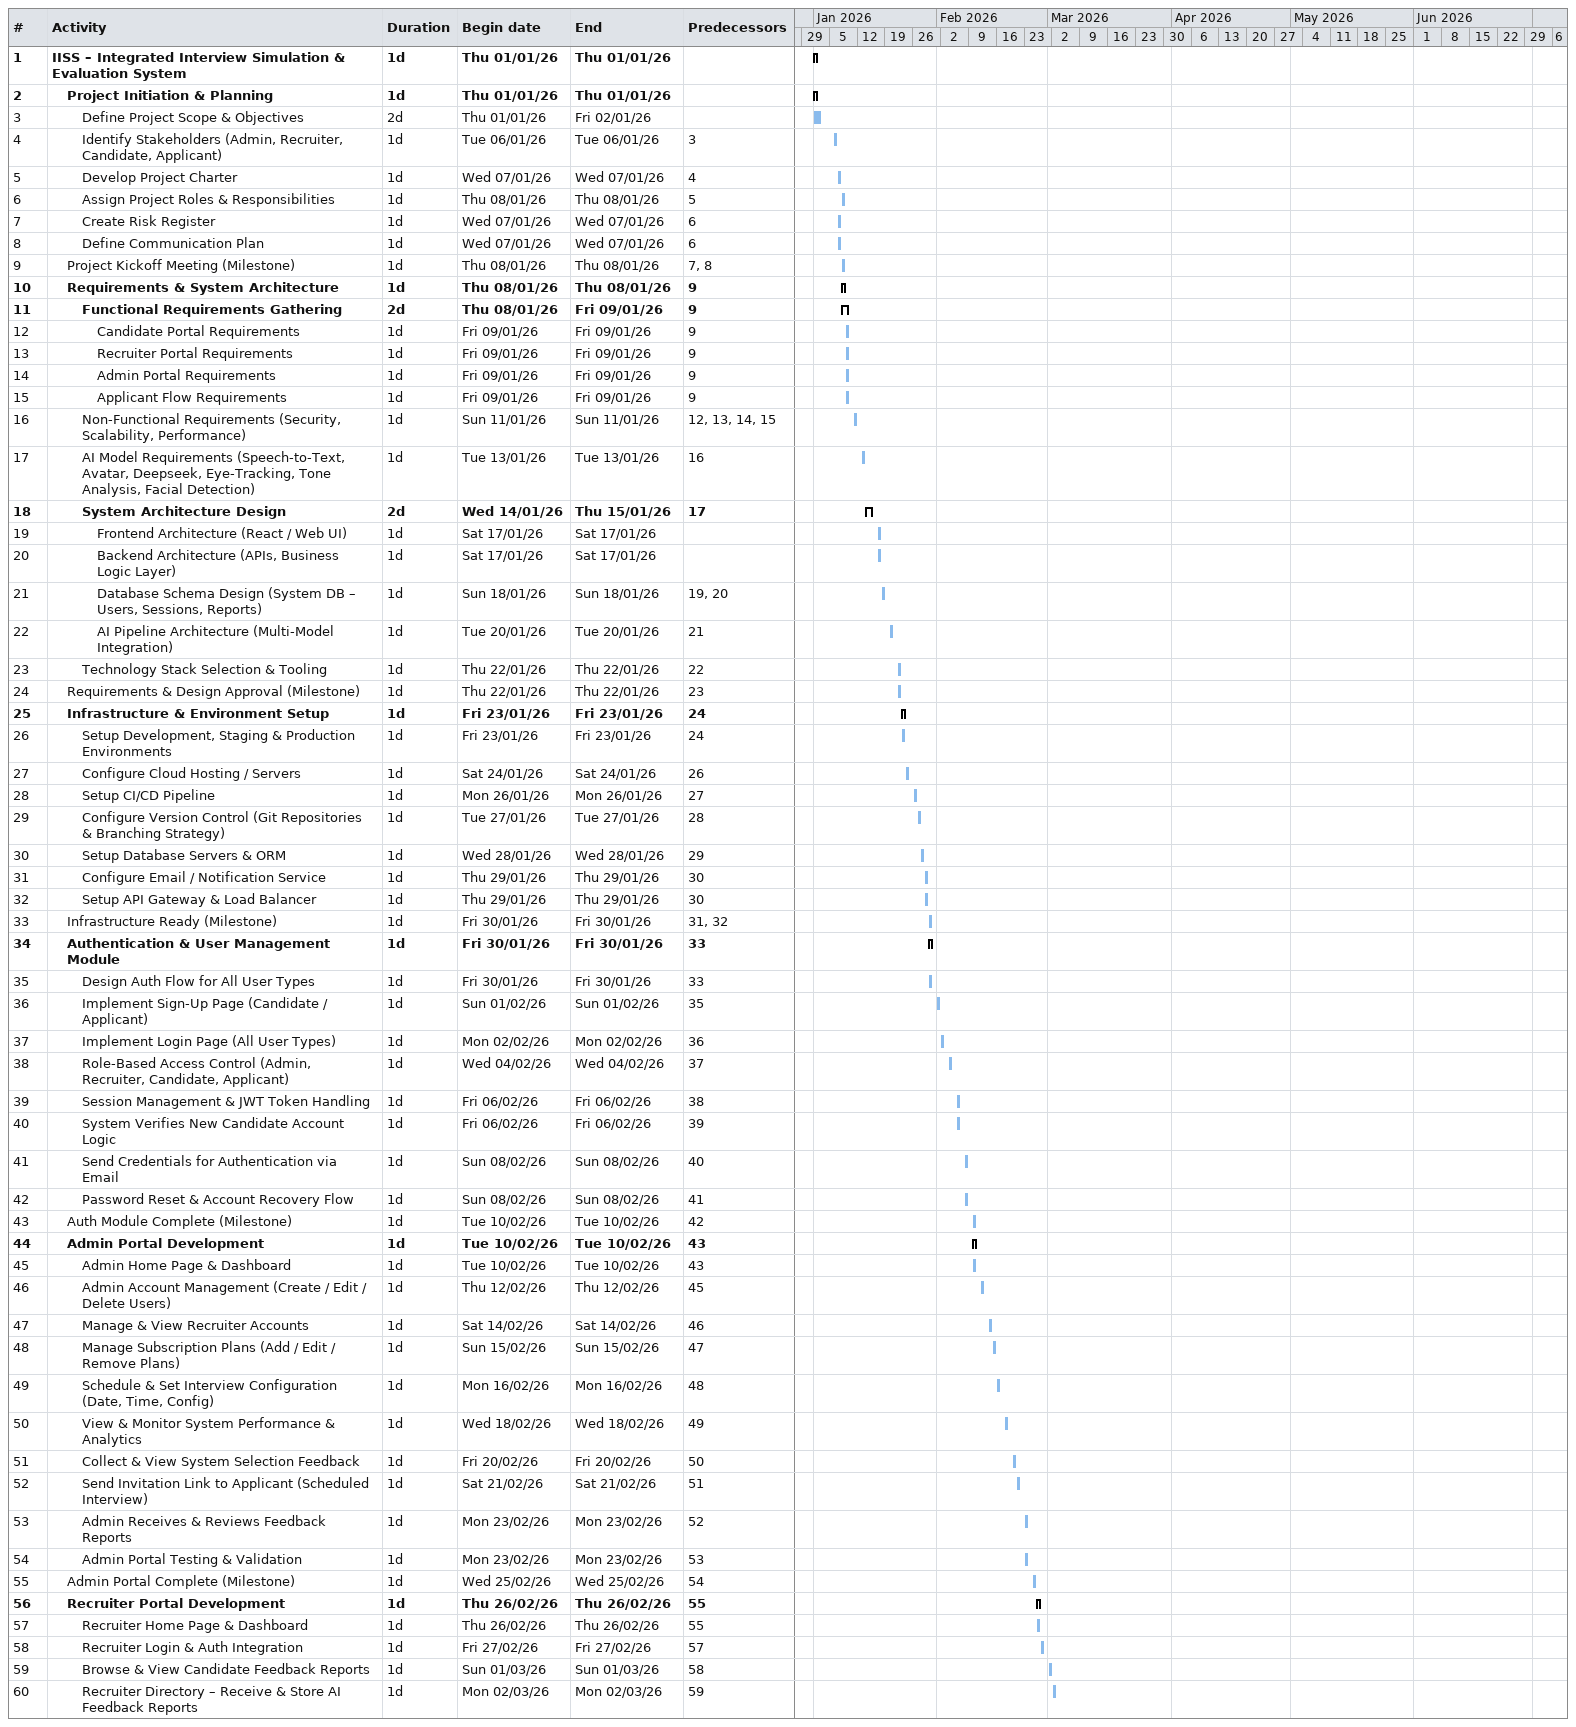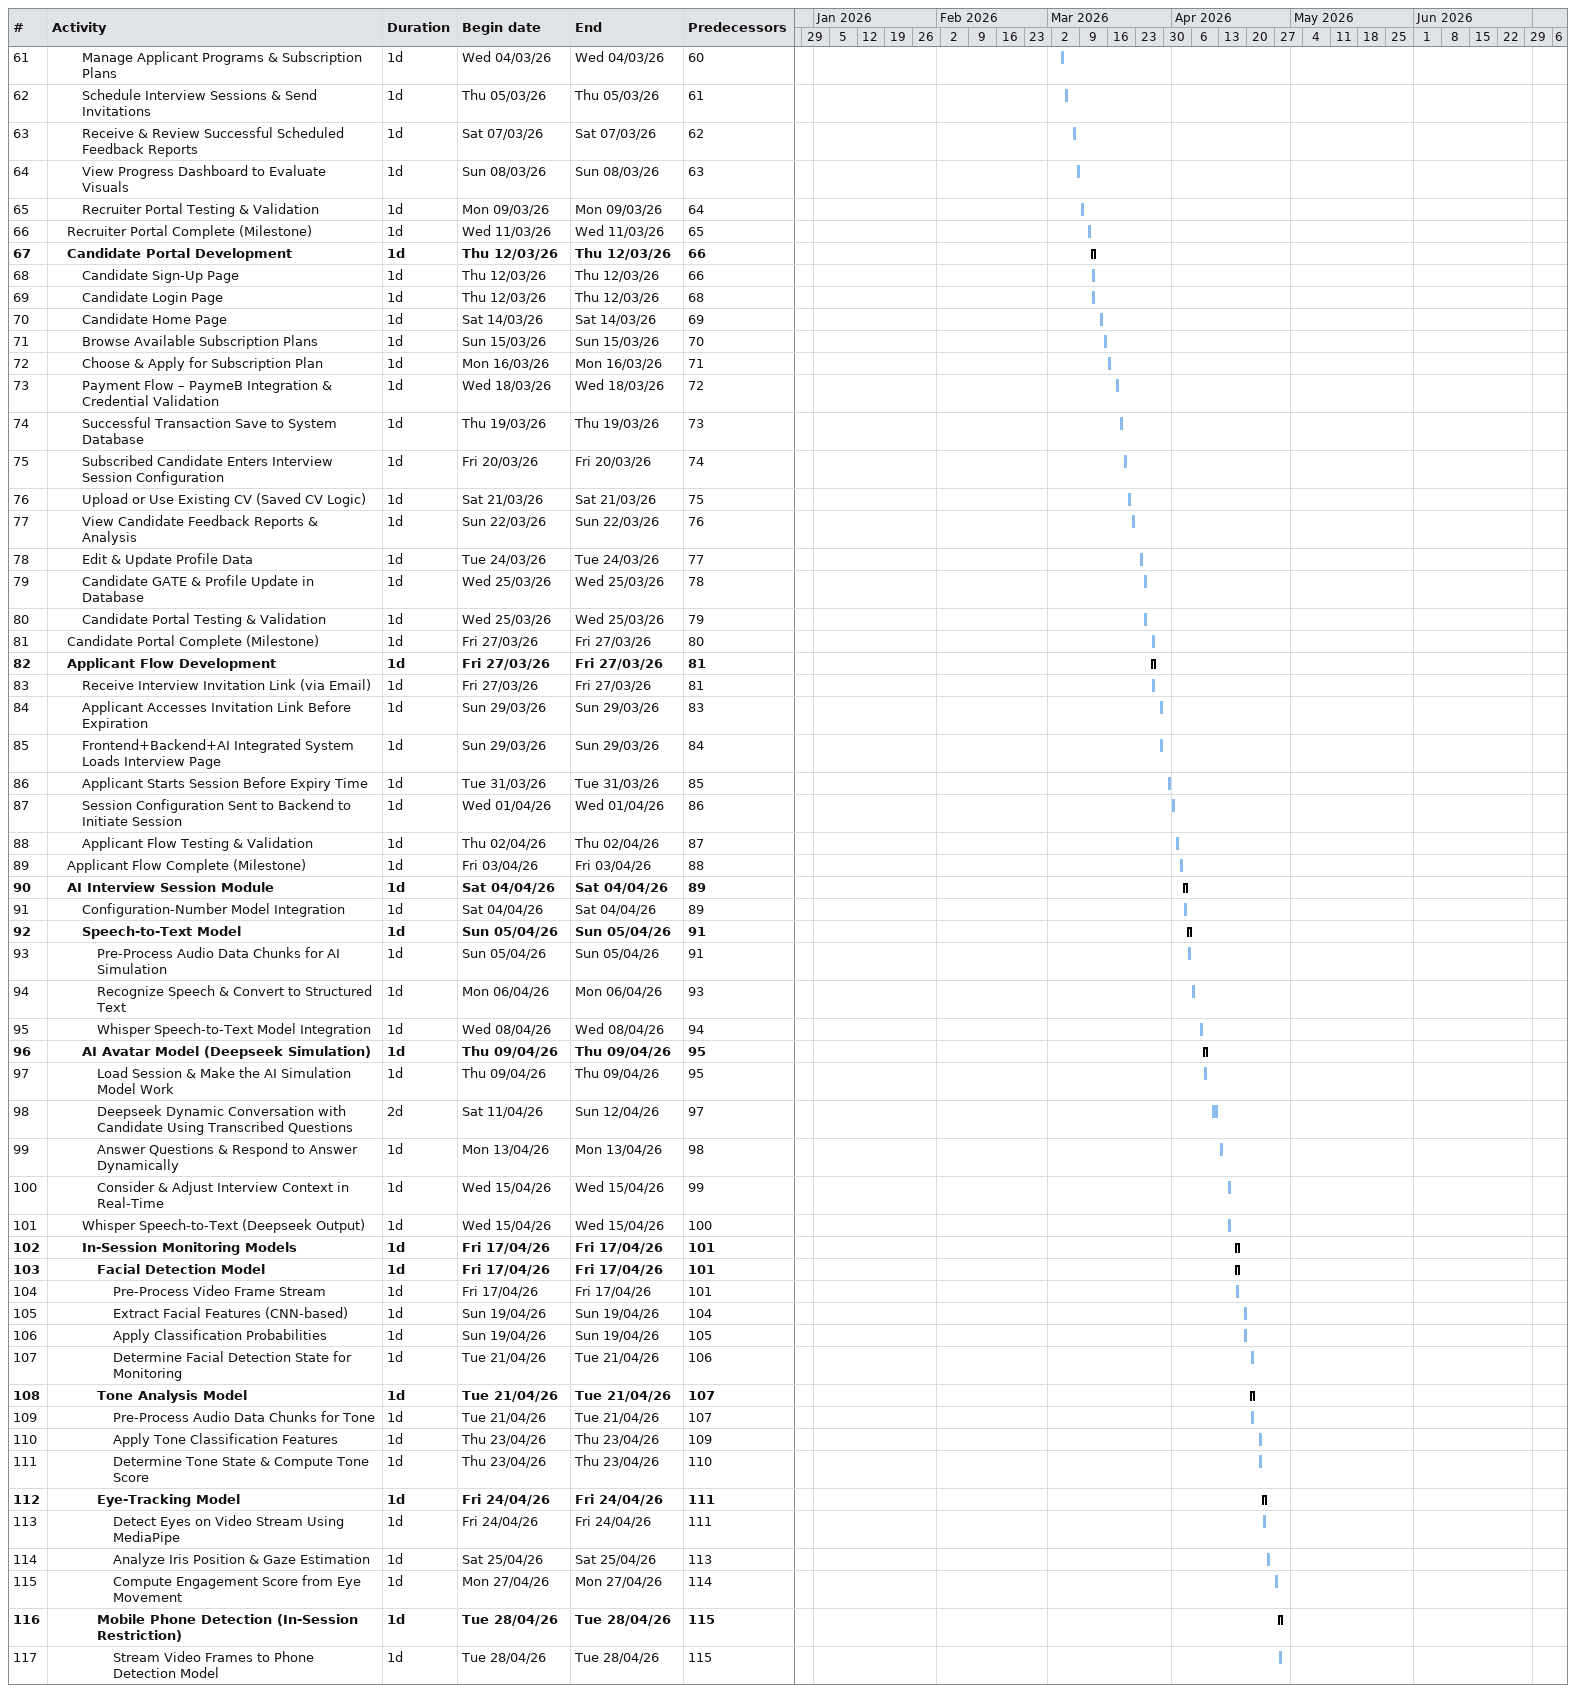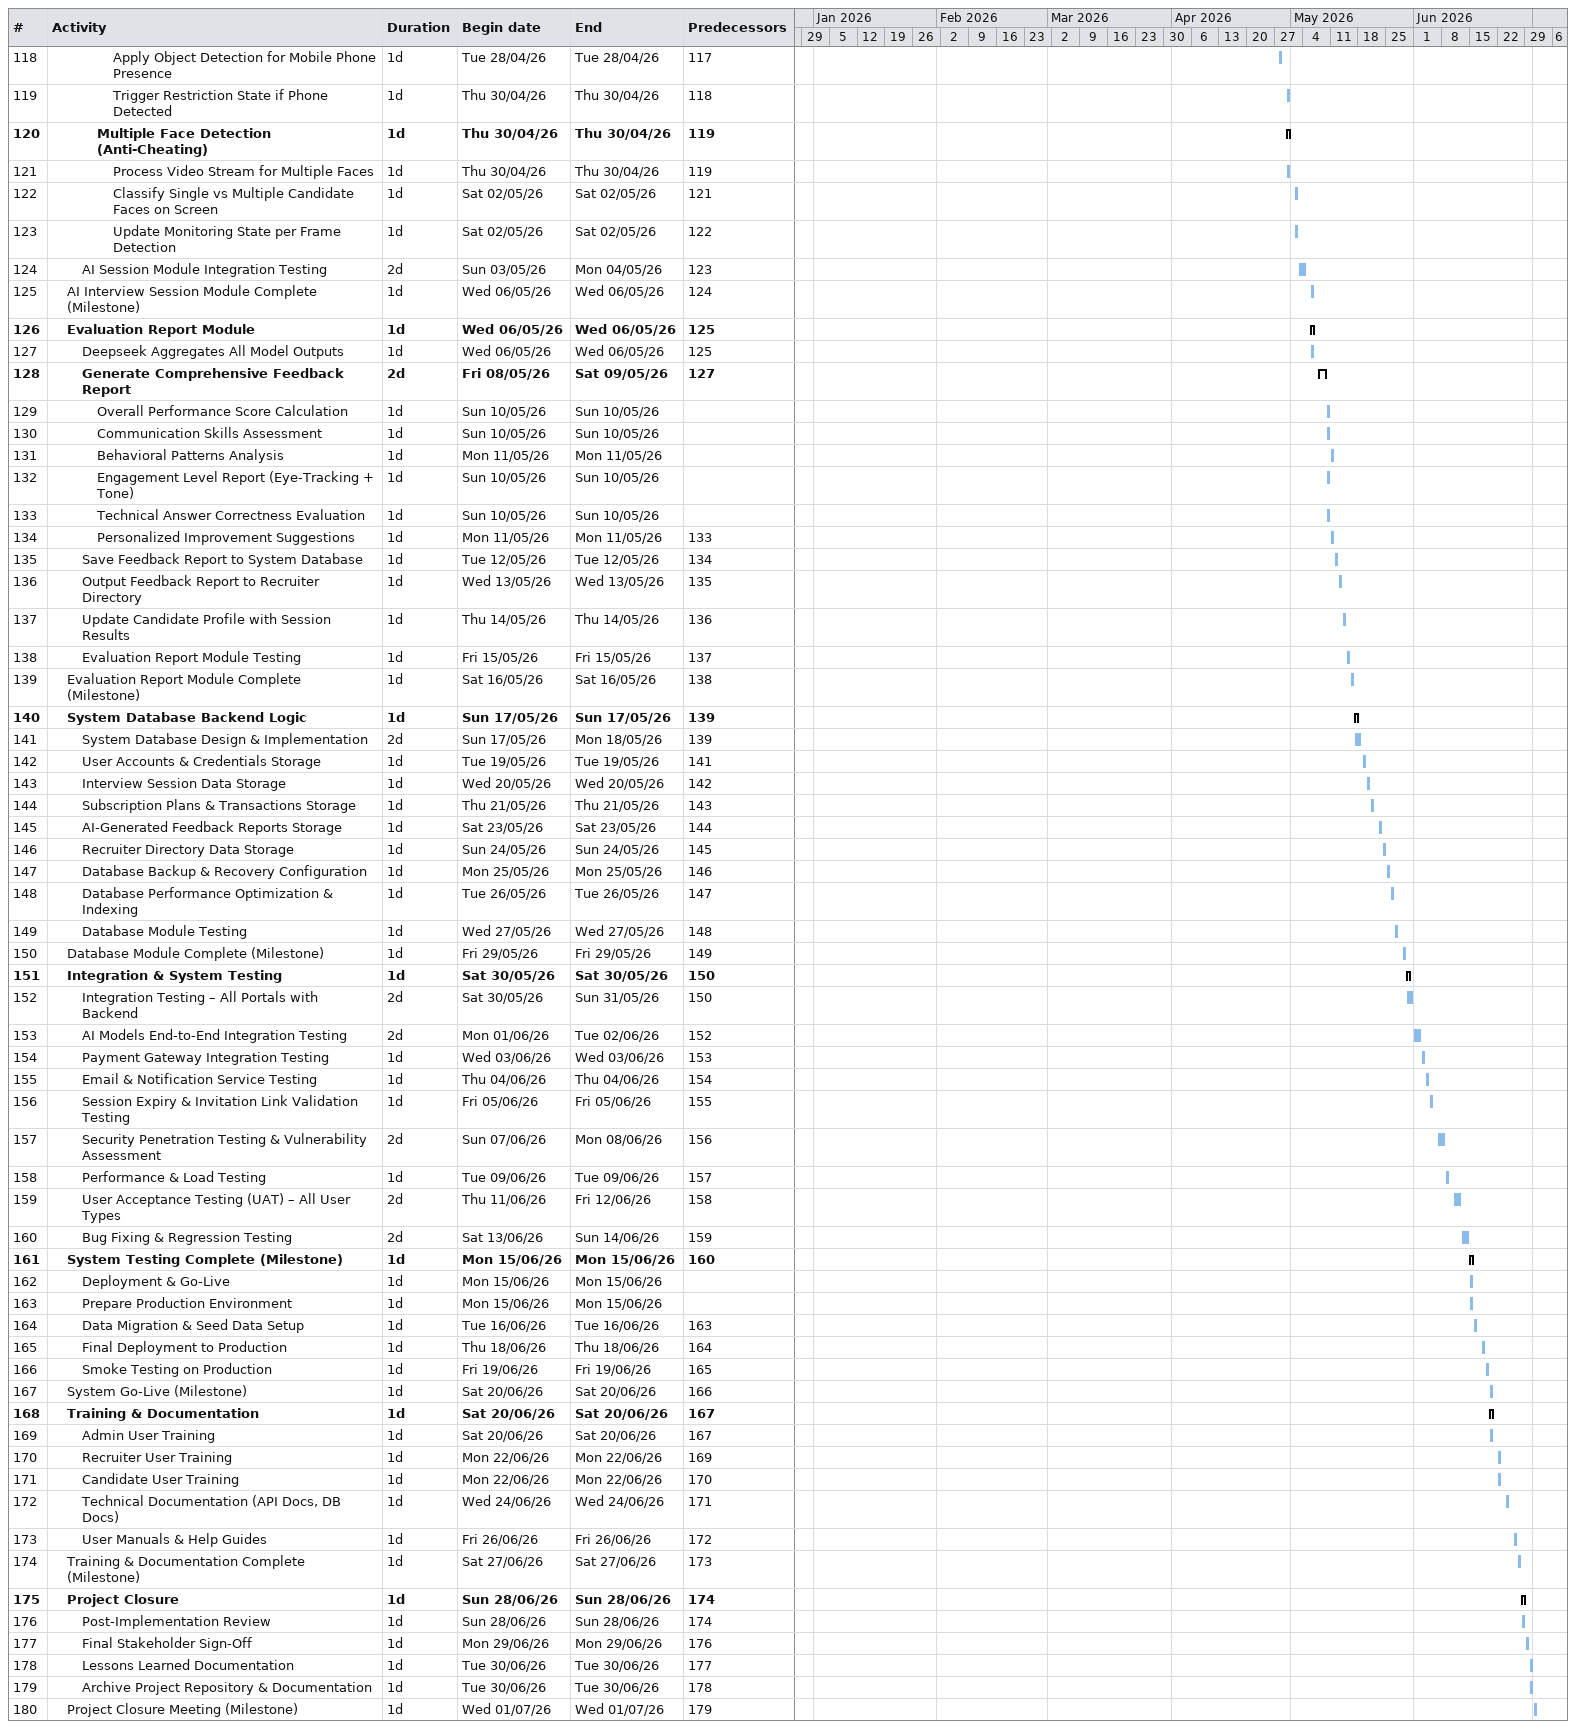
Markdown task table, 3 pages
| ID | Level | Task | Duration | Start | Finish | Predecessors |
|---|---|---|---|---|---|---|
| 1 | 1 | **IISS – Integrated Interview Simulation & Evaluation System** | 1d | 2026-01-01 | 2026-01-01 |  |
| 2 | 2 | **Project Initiation & Planning** | 1d | 2026-01-01 | 2026-01-01 |  |
| 3 | 3 | Define Project Scope & Objectives | 2d | 2026-01-01 | 2026-01-02 |  |
| 4 | 3 | Identify Stakeholders (Admin, Recruiter, Candidate, Applicant) | 1d | 2026-01-06 | 2026-01-06 | 3 |
| 5 | 3 | Develop Project Charter | 1d | 2026-01-07 | 2026-01-07 | 4 |
| 6 | 3 | Assign Project Roles & Responsibilities | 1d | 2026-01-08 | 2026-01-08 | 5 |
| 7 | 3 | Create Risk Register | 1d | 2026-01-07 | 2026-01-07 | 6 |
| 8 | 3 | Define Communication Plan | 1d | 2026-01-07 | 2026-01-07 | 6 |
| 9 | 2 | Project Kickoff Meeting (Milestone) | 1d | 2026-01-08 | 2026-01-08 | 7, 8 |
| 10 | 2 | **Requirements & System Architecture** | 1d | 2026-01-08 | 2026-01-08 | 9 |
| 11 | 3 | **Functional Requirements Gathering** | 2d | 2026-01-08 | 2026-01-09 | 9 |
| 12 | 4 | Candidate Portal Requirements | 1d | 2026-01-09 | 2026-01-09 | 9 |
| 13 | 4 | Recruiter Portal Requirements | 1d | 2026-01-09 | 2026-01-09 | 9 |
| 14 | 4 | Admin Portal Requirements | 1d | 2026-01-09 | 2026-01-09 | 9 |
| 15 | 4 | Applicant Flow Requirements | 1d | 2026-01-09 | 2026-01-09 | 9 |
| 16 | 3 | Non-Functional Requirements (Security, Scalability, Performance) | 1d | 2026-01-11 | 2026-01-11 | 12, 13, 14, 15 |
| 17 | 3 | AI Model Requirements (Speech-to-Text, Avatar, Deepseek, Eye-Tracking, Tone Analysis, Facial Detection) | 1d | 2026-01-13 | 2026-01-13 | 16 |
| 18 | 3 | **System Architecture Design** | 2d | 2026-01-14 | 2026-01-15 | 17 |
| 19 | 4 | Frontend Architecture (React / Web UI) | 1d | 2026-01-17 | 2026-01-17 |  |
| 20 | 4 | Backend Architecture (APIs, Business Logic Layer) | 1d | 2026-01-17 | 2026-01-17 |  |
| 21 | 4 | Database Schema Design (System DB – Users, Sessions, Reports) | 1d | 2026-01-18 | 2026-01-18 | 19, 20 |
| 22 | 4 | AI Pipeline Architecture (Multi-Model Integration) | 1d | 2026-01-20 | 2026-01-20 | 21 |
| 23 | 3 | Technology Stack Selection & Tooling | 1d | 2026-01-22 | 2026-01-22 | 22 |
| 24 | 2 | Requirements & Design Approval (Milestone) | 1d | 2026-01-22 | 2026-01-22 | 23 |
| 25 | 2 | **Infrastructure & Environment Setup** | 1d | 2026-01-23 | 2026-01-23 | 24 |
| 26 | 3 | Setup Development, Staging & Production Environments | 1d | 2026-01-23 | 2026-01-23 | 24 |
| 27 | 3 | Configure Cloud Hosting / Servers | 1d | 2026-01-24 | 2026-01-24 | 26 |
| 28 | 3 | Setup CI/CD Pipeline | 1d | 2026-01-26 | 2026-01-26 | 27 |
| 29 | 3 | Configure Version Control (Git Repositories & Branching Strategy) | 1d | 2026-01-27 | 2026-01-27 | 28 |
| 30 | 3 | Setup Database Servers & ORM | 1d | 2026-01-28 | 2026-01-28 | 29 |
| 31 | 3 | Configure Email / Notification Service | 1d | 2026-01-29 | 2026-01-29 | 30 |
| 32 | 3 | Setup API Gateway & Load Balancer | 1d | 2026-01-29 | 2026-01-29 | 30 |
| 33 | 2 | Infrastructure Ready (Milestone) | 1d | 2026-01-30 | 2026-01-30 | 31, 32 |
| 34 | 2 | **Authentication & User Management Module** | 1d | 2026-01-30 | 2026-01-30 | 33 |
| 35 | 3 | Design Auth Flow for All User Types | 1d | 2026-01-30 | 2026-01-30 | 33 |
| 36 | 3 | Implement Sign-Up Page (Candidate / Applicant) | 1d | 2026-02-01 | 2026-02-01 | 35 |
| 37 | 3 | Implement Login Page (All User Types) | 1d | 2026-02-02 | 2026-02-02 | 36 |
| 38 | 3 | Role-Based Access Control (Admin, Recruiter, Candidate, Applicant) | 1d | 2026-02-04 | 2026-02-04 | 37 |
| 39 | 3 | Session Management & JWT Token Handling | 1d | 2026-02-06 | 2026-02-06 | 38 |
| 40 | 3 | System Verifies New Candidate Account Logic | 1d | 2026-02-06 | 2026-02-06 | 39 |
| 41 | 3 | Send Credentials for Authentication via Email | 1d | 2026-02-08 | 2026-02-08 | 40 |
| 42 | 3 | Password Reset & Account Recovery Flow | 1d | 2026-02-08 | 2026-02-08 | 41 |
| 43 | 2 | Auth Module Complete (Milestone) | 1d | 2026-02-10 | 2026-02-10 | 42 |
| 44 | 2 | **Admin Portal Development** | 1d | 2026-02-10 | 2026-02-10 | 43 |
| 45 | 3 | Admin Home Page & Dashboard | 1d | 2026-02-10 | 2026-02-10 | 43 |
| 46 | 3 | Admin Account Management (Create / Edit / Delete Users) | 1d | 2026-02-12 | 2026-02-12 | 45 |
| 47 | 3 | Manage & View Recruiter Accounts | 1d | 2026-02-14 | 2026-02-14 | 46 |
| 48 | 3 | Manage Subscription Plans (Add / Edit / Remove Plans) | 1d | 2026-02-15 | 2026-02-15 | 47 |
| 49 | 3 | Schedule & Set Interview Configuration (Date, Time, Config) | 1d | 2026-02-16 | 2026-02-16 | 48 |
| 50 | 3 | View & Monitor System Performance & Analytics | 1d | 2026-02-18 | 2026-02-18 | 49 |
| 51 | 3 | Collect & View System Selection Feedback | 1d | 2026-02-20 | 2026-02-20 | 50 |
| 52 | 3 | Send Invitation Link to Applicant (Scheduled Interview) | 1d | 2026-02-21 | 2026-02-21 | 51 |
| 53 | 3 | Admin Receives & Reviews Feedback Reports | 1d | 2026-02-23 | 2026-02-23 | 52 |
| 54 | 3 | Admin Portal Testing & Validation | 1d | 2026-02-23 | 2026-02-23 | 53 |
| 55 | 2 | Admin Portal Complete (Milestone) | 1d | 2026-02-25 | 2026-02-25 | 54 |
| 56 | 2 | **Recruiter Portal Development** | 1d | 2026-02-26 | 2026-02-26 | 55 |
| 57 | 3 | Recruiter Home Page & Dashboard | 1d | 2026-02-26 | 2026-02-26 | 55 |
| 58 | 3 | Recruiter Login & Auth Integration | 1d | 2026-02-27 | 2026-02-27 | 57 |
| 59 | 3 | Browse & View Candidate Feedback Reports | 1d | 2026-03-01 | 2026-03-01 | 58 |
| 60 | 3 | Recruiter Directory – Receive & Store AI Feedback Reports | 1d | 2026-03-02 | 2026-03-02 | 59 |
| 61 | 3 | Manage Applicant Programs & Subscription Plans | 1d | 2026-03-04 | 2026-03-04 | 60 |
| 62 | 3 | Schedule Interview Sessions & Send Invitations | 1d | 2026-03-05 | 2026-03-05 | 61 |
| 63 | 3 | Receive & Review Successful Scheduled Feedback Reports | 1d | 2026-03-07 | 2026-03-07 | 62 |
| 64 | 3 | View Progress Dashboard to Evaluate Visuals | 1d | 2026-03-08 | 2026-03-08 | 63 |
| 65 | 3 | Recruiter Portal Testing & Validation | 1d | 2026-03-09 | 2026-03-09 | 64 |
| 66 | 2 | Recruiter Portal Complete (Milestone) | 1d | 2026-03-11 | 2026-03-11 | 65 |
| 67 | 2 | **Candidate Portal Development** | 1d | 2026-03-12 | 2026-03-12 | 66 |
| 68 | 3 | Candidate Sign-Up Page | 1d | 2026-03-12 | 2026-03-12 | 66 |
| 69 | 3 | Candidate Login Page | 1d | 2026-03-12 | 2026-03-12 | 68 |
| 70 | 3 | Candidate Home Page | 1d | 2026-03-14 | 2026-03-14 | 69 |
| 71 | 3 | Browse Available Subscription Plans | 1d | 2026-03-15 | 2026-03-15 | 70 |
| 72 | 3 | Choose & Apply for Subscription Plan | 1d | 2026-03-16 | 2026-03-16 | 71 |
| 73 | 3 | Payment Flow – PaymeB Integration & Credential Validation | 1d | 2026-03-18 | 2026-03-18 | 72 |
| 74 | 3 | Successful Transaction Save to System Database | 1d | 2026-03-19 | 2026-03-19 | 73 |
| 75 | 3 | Subscribed Candidate Enters Interview Session Configuration | 1d | 2026-03-20 | 2026-03-20 | 74 |
| 76 | 3 | Upload or Use Existing CV (Saved CV Logic) | 1d | 2026-03-21 | 2026-03-21 | 75 |
| 77 | 3 | View Candidate Feedback Reports & Analysis | 1d | 2026-03-22 | 2026-03-22 | 76 |
| 78 | 3 | Edit & Update Profile Data | 1d | 2026-03-24 | 2026-03-24 | 77 |
| 79 | 3 | Candidate GATE & Profile Update in Database | 1d | 2026-03-25 | 2026-03-25 | 78 |
| 80 | 3 | Candidate Portal Testing & Validation | 1d | 2026-03-25 | 2026-03-25 | 79 |
| 81 | 2 | Candidate Portal Complete (Milestone) | 1d | 2026-03-27 | 2026-03-27 | 80 |
| 82 | 2 | **Applicant Flow Development** | 1d | 2026-03-27 | 2026-03-27 | 81 |
| 83 | 3 | Receive Interview Invitation Link (via Email) | 1d | 2026-03-27 | 2026-03-27 | 81 |
| 84 | 3 | Applicant Accesses Invitation Link Before Expiration | 1d | 2026-03-29 | 2026-03-29 | 83 |
| 85 | 3 | Frontend+Backend+AI Integrated System Loads Interview Page | 1d | 2026-03-29 | 2026-03-29 | 84 |
| 86 | 3 | Applicant Starts Session Before Expiry Time | 1d | 2026-03-31 | 2026-03-31 | 85 |
| 87 | 3 | Session Configuration Sent to Backend to Initiate Session | 1d | 2026-04-01 | 2026-04-01 | 86 |
| 88 | 3 | Applicant Flow Testing & Validation | 1d | 2026-04-02 | 2026-04-02 | 87 |
| 89 | 2 | Applicant Flow Complete (Milestone) | 1d | 2026-04-03 | 2026-04-03 | 88 |
| 90 | 2 | **AI Interview Session Module** | 1d | 2026-04-04 | 2026-04-04 | 89 |
| 91 | 3 | Configuration-Number Model Integration | 1d | 2026-04-04 | 2026-04-04 | 89 |
| 92 | 3 | **Speech-to-Text Model** | 1d | 2026-04-05 | 2026-04-05 | 91 |
| 93 | 4 | Pre-Process Audio Data Chunks for AI Simulation | 1d | 2026-04-05 | 2026-04-05 | 91 |
| 94 | 4 | Recognize Speech & Convert to Structured Text | 1d | 2026-04-06 | 2026-04-06 | 93 |
| 95 | 4 | Whisper Speech-to-Text Model Integration | 1d | 2026-04-08 | 2026-04-08 | 94 |
| 96 | 3 | **AI Avatar Model (Deepseek Simulation)** | 1d | 2026-04-09 | 2026-04-09 | 95 |
| 97 | 4 | Load Session & Make the AI Simulation Model Work | 1d | 2026-04-09 | 2026-04-09 | 95 |
| 98 | 4 | Deepseek Dynamic Conversation with Candidate Using Transcribed Questions | 2d | 2026-04-11 | 2026-04-12 | 97 |
| 99 | 4 | Answer Questions & Respond to Answer Dynamically | 1d | 2026-04-13 | 2026-04-13 | 98 |
| 100 | 4 | Consider & Adjust Interview Context in Real-Time | 1d | 2026-04-15 | 2026-04-15 | 99 |
| 101 | 3 | Whisper Speech-to-Text (Deepseek Output) | 1d | 2026-04-15 | 2026-04-15 | 100 |
| 102 | 3 | **In-Session Monitoring Models** | 1d | 2026-04-17 | 2026-04-17 | 101 |
| 103 | 4 | **Facial Detection Model** | 1d | 2026-04-17 | 2026-04-17 | 101 |
| 104 | 5 | Pre-Process Video Frame Stream | 1d | 2026-04-17 | 2026-04-17 | 101 |
| 105 | 5 | Extract Facial Features (CNN-based) | 1d | 2026-04-19 | 2026-04-19 | 104 |
| 106 | 5 | Apply Classification Probabilities | 1d | 2026-04-19 | 2026-04-19 | 105 |
| 107 | 5 | Determine Facial Detection State for Monitoring | 1d | 2026-04-21 | 2026-04-21 | 106 |
| 108 | 4 | **Tone Analysis Model** | 1d | 2026-04-21 | 2026-04-21 | 107 |
| 109 | 5 | Pre-Process Audio Data Chunks for Tone | 1d | 2026-04-21 | 2026-04-21 | 107 |
| 110 | 5 | Apply Tone Classification Features | 1d | 2026-04-23 | 2026-04-23 | 109 |
| 111 | 5 | Determine Tone State & Compute Tone Score | 1d | 2026-04-23 | 2026-04-23 | 110 |
| 112 | 4 | **Eye-Tracking Model** | 1d | 2026-04-24 | 2026-04-24 | 111 |
| 113 | 5 | Detect Eyes on Video Stream Using MediaPipe | 1d | 2026-04-24 | 2026-04-24 | 111 |
| 114 | 5 | Analyze Iris Position & Gaze Estimation | 1d | 2026-04-25 | 2026-04-25 | 113 |
| 115 | 5 | Compute Engagement Score from Eye Movement | 1d | 2026-04-27 | 2026-04-27 | 114 |
| 116 | 4 | **Mobile Phone Detection (In-Session Restriction)** | 1d | 2026-04-28 | 2026-04-28 | 115 |
| 117 | 5 | Stream Video Frames to Phone Detection Model | 1d | 2026-04-28 | 2026-04-28 | 115 |
| 118 | 5 | Apply Object Detection for Mobile Phone Presence | 1d | 2026-04-28 | 2026-04-28 | 117 |
| 119 | 5 | Trigger Restriction State if Phone Detected | 1d | 2026-04-30 | 2026-04-30 | 118 |
| 120 | 4 | **Multiple Face Detection (Anti-Cheating)** | 1d | 2026-04-30 | 2026-04-30 | 119 |
| 121 | 5 | Process Video Stream for Multiple Faces | 1d | 2026-04-30 | 2026-04-30 | 119 |
| 122 | 5 | Classify Single vs Multiple Candidate Faces on Screen | 1d | 2026-05-02 | 2026-05-02 | 121 |
| 123 | 5 | Update Monitoring State per Frame Detection | 1d | 2026-05-02 | 2026-05-02 | 122 |
| 124 | 3 | AI Session Module Integration Testing | 2d | 2026-05-03 | 2026-05-04 | 123 |
| 125 | 2 | AI Interview Session Module Complete (Milestone) | 1d | 2026-05-06 | 2026-05-06 | 124 |
| 126 | 2 | **Evaluation Report Module** | 1d | 2026-05-06 | 2026-05-06 | 125 |
| 127 | 3 | Deepseek Aggregates All Model Outputs | 1d | 2026-05-06 | 2026-05-06 | 125 |
| 128 | 3 | **Generate Comprehensive Feedback Report** | 2d | 2026-05-08 | 2026-05-09 | 127 |
| 129 | 4 | Overall Performance Score Calculation | 1d | 2026-05-10 | 2026-05-10 |  |
| 130 | 4 | Communication Skills Assessment | 1d | 2026-05-10 | 2026-05-10 |  |
| 131 | 4 | Behavioral Patterns Analysis | 1d | 2026-05-11 | 2026-05-11 |  |
| 132 | 4 | Engagement Level Report (Eye-Tracking + Tone) | 1d | 2026-05-10 | 2026-05-10 |  |
| 133 | 4 | Technical Answer Correctness Evaluation | 1d | 2026-05-10 | 2026-05-10 |  |
| 134 | 4 | Personalized Improvement Suggestions | 1d | 2026-05-11 | 2026-05-11 | 133 |
| 135 | 3 | Save Feedback Report to System Database | 1d | 2026-05-12 | 2026-05-12 | 134 |
| 136 | 3 | Output Feedback Report to Recruiter Directory | 1d | 2026-05-13 | 2026-05-13 | 135 |
| 137 | 3 | Update Candidate Profile with Session Results | 1d | 2026-05-14 | 2026-05-14 | 136 |
| 138 | 3 | Evaluation Report Module Testing | 1d | 2026-05-15 | 2026-05-15 | 137 |
| 139 | 2 | Evaluation Report Module Complete (Milestone) | 1d | 2026-05-16 | 2026-05-16 | 138 |
| 140 | 2 | **System Database Backend Logic** | 1d | 2026-05-17 | 2026-05-17 | 139 |
| 141 | 3 | System Database Design & Implementation | 2d | 2026-05-17 | 2026-05-18 | 139 |
| 142 | 3 | User Accounts & Credentials Storage | 1d | 2026-05-19 | 2026-05-19 | 141 |
| 143 | 3 | Interview Session Data Storage | 1d | 2026-05-20 | 2026-05-20 | 142 |
| 144 | 3 | Subscription Plans & Transactions Storage | 1d | 2026-05-21 | 2026-05-21 | 143 |
| 145 | 3 | AI-Generated Feedback Reports Storage | 1d | 2026-05-23 | 2026-05-23 | 144 |
| 146 | 3 | Recruiter Directory Data Storage | 1d | 2026-05-24 | 2026-05-24 | 145 |
| 147 | 3 | Database Backup & Recovery Configuration | 1d | 2026-05-25 | 2026-05-25 | 146 |
| 148 | 3 | Database Performance Optimization & Indexing | 1d | 2026-05-26 | 2026-05-26 | 147 |
| 149 | 3 | Database Module Testing | 1d | 2026-05-27 | 2026-05-27 | 148 |
| 150 | 2 | Database Module Complete (Milestone) | 1d | 2026-05-29 | 2026-05-29 | 149 |
| 151 | 2 | **Integration & System Testing** | 1d | 2026-05-30 | 2026-05-30 | 150 |
| 152 | 3 | Integration Testing – All Portals with Backend | 2d | 2026-05-30 | 2026-05-31 | 150 |
| 153 | 3 | AI Models End-to-End Integration Testing | 2d | 2026-06-01 | 2026-06-02 | 152 |
| 154 | 3 | Payment Gateway Integration Testing | 1d | 2026-06-03 | 2026-06-03 | 153 |
| 155 | 3 | Email & Notification Service Testing | 1d | 2026-06-04 | 2026-06-04 | 154 |
| 156 | 3 | Session Expiry & Invitation Link Validation Testing | 1d | 2026-06-05 | 2026-06-05 | 155 |
| 157 | 3 | Security Penetration Testing & Vulnerability Assessment | 2d | 2026-06-07 | 2026-06-08 | 156 |
| 158 | 3 | Performance & Load Testing | 1d | 2026-06-09 | 2026-06-09 | 157 |
| 159 | 3 | User Acceptance Testing (UAT) – All User Types | 2d | 2026-06-11 | 2026-06-12 | 158 |
| 160 | 3 | Bug Fixing & Regression Testing | 2d | 2026-06-13 | 2026-06-14 | 159 |
| 161 | 2 | **System Testing Complete (Milestone)** | 1d | 2026-06-15 | 2026-06-15 | 160 |
| 162 | 3 | Deployment & Go-Live | 1d | 2026-06-15 | 2026-06-15 |  |
| 163 | 3 | Prepare Production Environment | 1d | 2026-06-15 | 2026-06-15 |  |
| 164 | 3 | Data Migration & Seed Data Setup | 1d | 2026-06-16 | 2026-06-16 | 163 |
| 165 | 3 | Final Deployment to Production | 1d | 2026-06-18 | 2026-06-18 | 164 |
| 166 | 3 | Smoke Testing on Production | 1d | 2026-06-19 | 2026-06-19 | 165 |
| 167 | 2 | System Go-Live (Milestone) | 1d | 2026-06-20 | 2026-06-20 | 166 |
| 168 | 2 | **Training & Documentation** | 1d | 2026-06-20 | 2026-06-20 | 167 |
| 169 | 3 | Admin User Training | 1d | 2026-06-20 | 2026-06-20 | 167 |
| 170 | 3 | Recruiter User Training | 1d | 2026-06-22 | 2026-06-22 | 169 |
| 171 | 3 | Candidate User Training | 1d | 2026-06-22 | 2026-06-22 | 170 |
| 172 | 3 | Technical Documentation (API Docs, DB Docs) | 1d | 2026-06-24 | 2026-06-24 | 171 |
| 173 | 3 | User Manuals & Help Guides | 1d | 2026-06-26 | 2026-06-26 | 172 |
| 174 | 2 | Training & Documentation Complete (Milestone) | 1d | 2026-06-27 | 2026-06-27 | 173 |
| 175 | 2 | **Project Closure** | 1d | 2026-06-28 | 2026-06-28 | 174 |
| 176 | 3 | Post-Implementation Review | 1d | 2026-06-28 | 2026-06-28 | 174 |
| 177 | 3 | Final Stakeholder Sign-Off | 1d | 2026-06-29 | 2026-06-29 | 176 |
| 178 | 3 | Lessons Learned Documentation | 1d | 2026-06-30 | 2026-06-30 | 177 |
| 179 | 3 | Archive Project Repository & Documentation | 1d | 2026-06-30 | 2026-06-30 | 178 |
| 180 | 2 | Project Closure Meeting (Milestone) | 1d | 2026-07-01 | 2026-07-01 | 179 |
